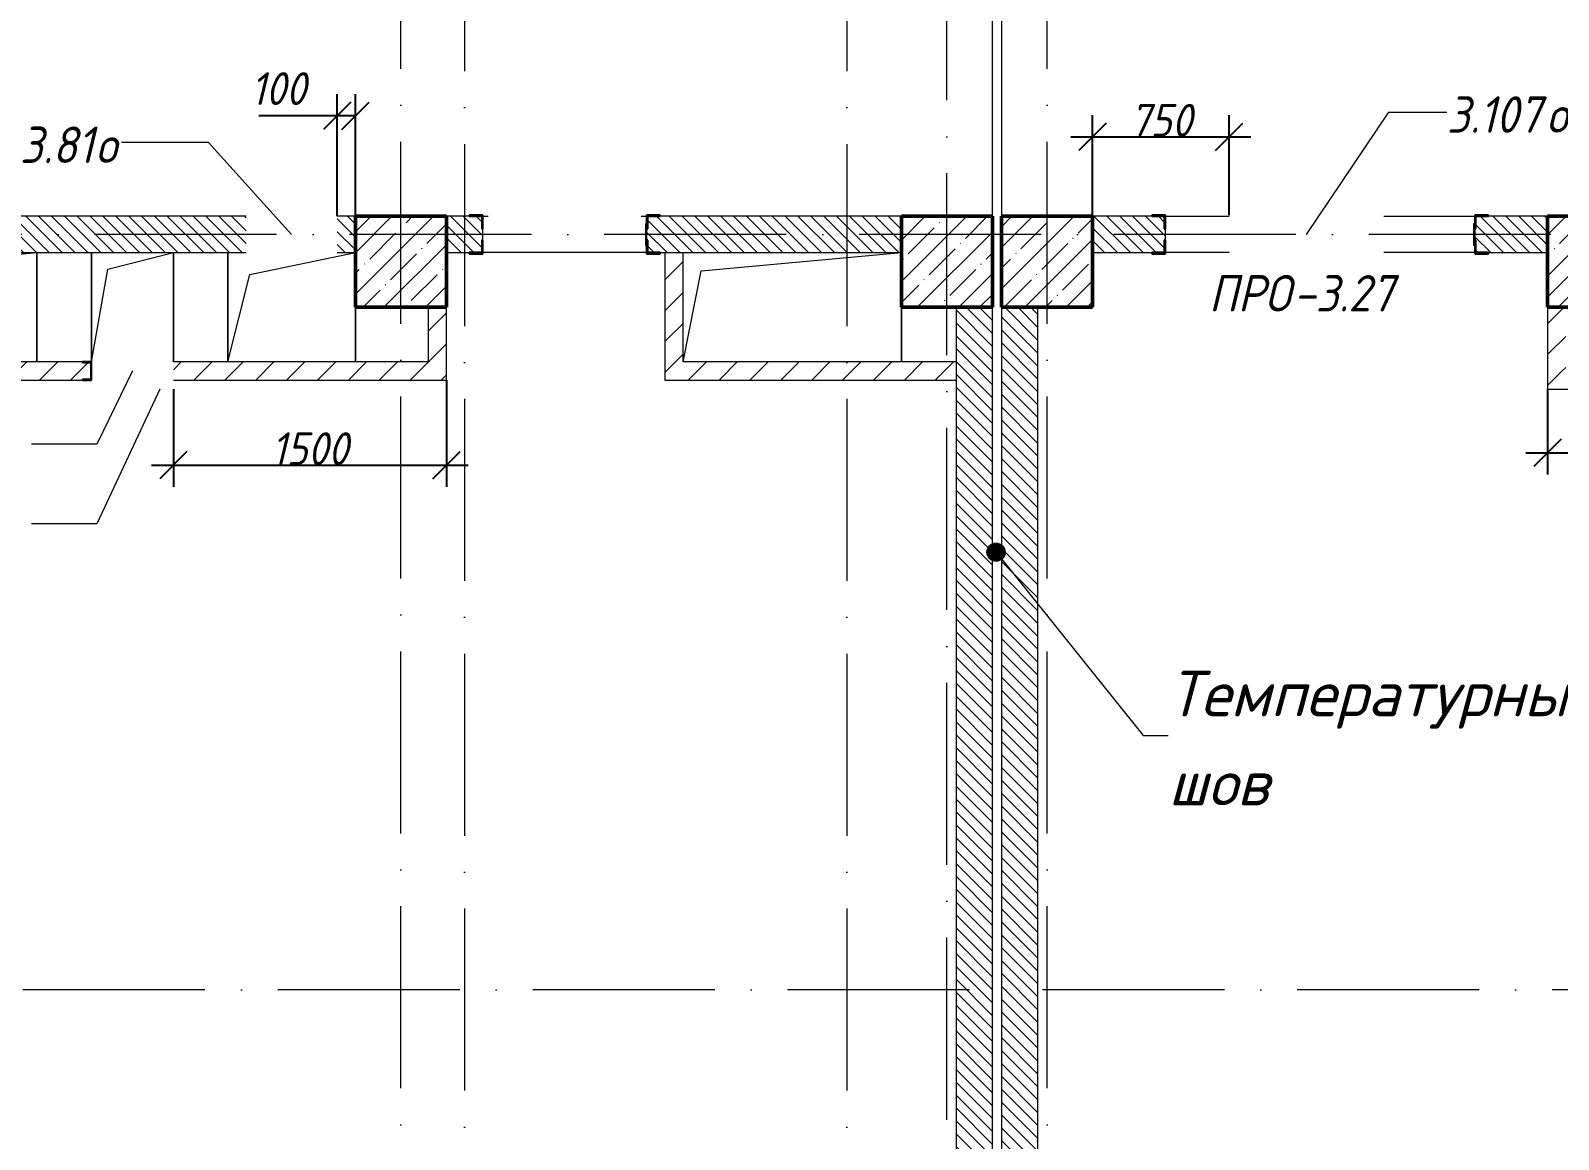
# Model space of a CAD drawing. Header units: millimetres. Extents: x -537608 to 253996, y -217170 to 186033.
# Drawn here: x -112119 to -103725, y 84194 to 90285 of the extents above; entities that cross this region are included whole.
import ezdxf

# ---------------------------------------------------------------- set-up
doc = ezdxf.new("R2010")
doc.units = ezdxf.units.MM
doc.linetypes.add('50_200_ШТРИХ_1Т_ш5_п1_п1_', pattern=[1400, 1000, -200, 0, -200])
for name, color, linetype, lineweight in [('A-____-____-DIMS', 7, 'Continuous', 9), ('A-FLOR-____-OTLN', 7, 'Continuous', 9), ('A-GENM-____-IDEN', 7, 'Continuous', 9), ('A-GENM-____-MCUT', 7, 'Continuous', 25), ('A-GENM-____-OTLN', 7, 'Continuous', 9), ('A-GENM-____-OTLN-1', 7, 'Continuous', 25), ('A-GLAZ-____-IDEN', 7, 'Continuous', 9), ('A-WALL-____-MCUT-3', 7, 'Continuous', 9), ('A-WALL-____-PATT-1', 7, 'Continuous', 9), ('A-WALL-FNSH-MCUT-1', 7, 'Continuous', 9), ('G-____-____-TEXT', 7, 'Continuous', 9), ('I-WALL-____-OTLN', 7, 'Continuous', 9), ('S-COLS-____-MCUT', 7, 'Continuous', 50), ('S-COLS-____-OTLN', 7, 'Continuous', 9), ('S-GRID-____-OTLN-1', 7, '50_200_ШТРИХ_1Т_ш5_п1_п1_', 9)]:
    doc.layers.add(name, color=color, linetype=linetype, lineweight=lineweight)
doc.styles.add('ISOCPEUR_I', font='isocpeui.ttf', dxfattribs={"height": 300})
doc.styles.add('ISOCPEUR_I_10', font='isocpeui.ttf', dxfattribs={"width": 0.9, "height": 180})
doc.styles.add('ISOCPEUR_I_9', font='isocpeui.ttf', dxfattribs={"width": 0.9, "height": 250})
doc.dimstyles.new('ISO-1_8_0_9К_СРЕДНИЙ_Кладочные_3', dxfattribs={"dimscale": 304.8, "dimtxt": 179.276612, "dimasz": 0.492126, "dimexe": 0.393701, "dimexo": 0, "dimgap": 0, "dimtad": 1, "dimdec": 3, "dimrnd": 0.001, "dimdsep": 46, "dimtxsty": 'ISOCPEUR_I_10', "dimblk1": 'OBLIQUE', "dimblk2": 'OBLIQUE', "dimsah": 1, "dimcen": 0.09, "dimdle": 0.393701, "dimazin": 0, "dimtfac": 1, "dimtdec": 4, "dimtix": 1, "dimtmove": 0, "dimatfit": 3, "dimfxl": 1, "dimtvp": 1, "dimtolj": 1, "dimtzin": 0, "dimarcsym": 2})
doc.dimstyles.new('ISO-1_8_0_9К_СРЕДНИЙ_Кладочные_4', dxfattribs={"dimscale": 304.8, "dimtxt": 179.276612, "dimasz": 0.492126, "dimexe": 0.393701, "dimexo": 0, "dimgap": 0, "dimtad": 1, "dimdec": 3, "dimrnd": 0.001, "dimdsep": 46, "dimtxsty": 'ISOCPEUR_I_10', "dimblk1": 'OBLIQUE', "dimblk2": 'OBLIQUE', "dimsah": 1, "dimcen": 0.09, "dimdle": 0.393701, "dimazin": 0, "dimtfac": 1, "dimtdec": 4, "dimtix": 1, "dimtmove": 1, "dimatfit": 3, "dimfxl": 1, "dimtvp": 1, "dimtolj": 1, "dimtzin": 0, "dimarcsym": 2})
pattern_1 = [(135, (-178684.97, 83184.237), (-35.35534, -35.35534), [])]
pattern_2 = [(45, (-178684.97, 83184.24), (-84.85281, 84.85281), [])]

# ---------------------------------------------------------------- blocks, each defined once
blk = doc.blocks.new('BSC_Колонна _Прямоугольная - 500х500-V61-АР1_План отверстий 3 этажа в осях 1-64_А-ГГ')
at = {"layer": 'S-COLS-____-OTLN'}
h = blk.add_hatch(dxfattribs=at)
h.set_pattern_fill('FP_98', color=256, style=0, pattern_type=2)
h.set_pattern_definition([(45, (-68600, -5831.04), (-114.04925, 114.04925), []), (45, (-68485.95, -5831.04), (-114.04925, 114.04925), [201.613, -40.323, 3.353, -36.97])])
h.paths.add_polyline_path([(-250, -250), (250, -250), (250, 250), (-250, 250)], flags=0)
at = {"layer": 'S-COLS-____-MCUT'}
for p, q in [((250, 250), (-250, 250)), ((-250, 250), (-250, -250)), ((250, -250), (250, 250)), ((-250, -250), (250, -250))]:
    blk.add_line(p, q, dxfattribs=at)
blk = doc.blocks.new('BSC_Колонна _Прямоугольная - 500х500-V63-АР1_План отверстий 3 этажа в осях 1-64_А-ГГ')
at = {"layer": 'S-COLS-____-OTLN'}
h = blk.add_hatch(dxfattribs=at)
h.set_pattern_fill('FP_100', color=256, style=0, pattern_type=2)
h.set_pattern_definition([(45, (-75150, -5831.04), (-114.04925, 114.04925), []), (45, (-75035.95, -5831.04), (-114.04925, 114.04925), [201.613, -40.323, 3.353, -36.97])])
h.paths.add_polyline_path([(-250, -250), (250, -250), (250, 250), (-250, 250)], flags=0)
at = {"layer": 'S-COLS-____-MCUT'}
for p, q in [((250, 250), (-250, 250)), ((-250, 250), (-250, -250)), ((250, -250), (250, 250)), ((-250, -250), (250, -250))]:
    blk.add_line(p, q, dxfattribs=at)
blk = doc.blocks.new('BSC_Колонна _Прямоугольная - 500х500-V132-АР1_План отверстий 3 этажа в осях 1-64_А-ГГ')
at = {"layer": 'S-COLS-____-OTLN'}
h = blk.add_hatch(dxfattribs=at)
h.set_pattern_fill('FP_155', color=256, style=0, pattern_type=2)
h.set_pattern_definition([(45, (-71600, -5831.04), (-114.04925, 114.04925), []), (45, (-71485.95, -5831.04), (-114.04925, 114.04925), [201.613, -40.323, 3.353, -36.97])])
h.paths.add_polyline_path([(-250, -250), (250, -250), (250, 250), (-250, 250)], flags=0)
at = {"layer": 'S-COLS-____-MCUT'}
for p, q in [((250, 250), (-250, 250)), ((-250, 250), (-250, -250)), ((250, -250), (250, 250)), ((-250, -250), (250, -250))]:
    blk.add_line(p, q, dxfattribs=at)
blk = doc.blocks.new('BSC_Колонна _Прямоугольная - 500х500-V150-АР1_План отверстий 3 этажа в осях 1-64_А-ГГ')
at = {"layer": 'S-COLS-____-OTLN'}
h = blk.add_hatch(dxfattribs=at)
h.set_pattern_fill('FP_173', color=256, style=0, pattern_type=2)
h.set_pattern_definition([(45, (-72150, -5831.04), (-114.04925, 114.04925), []), (45, (-72035.95, -5831.04), (-114.04925, 114.04925), [201.613, -40.323, 3.353, -36.97])])
h.paths.add_polyline_path([(-250, -250), (250, -250), (250, 250), (-250, 250)], flags=0)
at = {"layer": 'S-COLS-____-MCUT'}
for p, q in [((250, 250), (-250, 250)), ((-250, 250), (-250, -250)), ((250, -250), (250, 250)), ((-250, -250), (250, -250))]:
    blk.add_line(p, q, dxfattribs=at)
blk = doc.blocks.new('154_Фахверк_СКБ_Швеллер - Тип_100_3960-28318856-АР1_План отверстий 3 этажа в осях 1-64_А-ГГ')
at = {"layer": 'A-GENM-____-MCUT'}
for p, q in [((175, 50), (125, 50)), ((125, 50), (125, -50)), ((128, 47), (175, 47)), ((128, -47), (128, 47)), ((175, 47), (175, 50)), ((125, -50), (175, -50)), ((175, -47), (128, -47)), ((175, -50), (175, -47))]:
    blk.add_line(p, q, dxfattribs=at)
blk = doc.blocks.new('Фахверк_СКБ_Уголок - 200_3960_зеркало-28268689-АР1_План отверстий 3 этажа в осях 1-64_А-ГГ')
at = {"layer": 'A-GENM-____-MCUT'}
for p, q in [((200, 156), (125, 156)), ((125, 156), (125, 81)), ((131, 81), (131, 150)), ((131, 150), (200, 150)), ((200, 150), (200, 156)), ((125, 81), (131, 81)), ((131, 19), (125, 19)), ((125, 19), (125, -56)), ((131, -50), (131, 19)), ((125, -56), (200, -56)), ((200, -50), (131, -50)), ((200, -56), (200, -50))]:
    blk.add_line(p, q, dxfattribs=at)
blk = doc.blocks.new('154_Стойка_СКБ_Уголок - СМ-2480_200-28346303-АР1_План отверстий 3 этажа в осях 1-64_А-ГГ')
at = {"layer": 'A-GENM-____-MCUT'}
for p, q in [((125, 156), (125, 81)), ((200, 156), (125, 156)), ((131, 81), (131, 150)), ((131, 150), (200, 150)), ((200, 150), (200, 156)), ((125, 81), (131, 81)), ((131, 19), (125, 19)), ((125, 19), (125, -56)), ((131, -50), (131, 19)), ((125, -56), (200, -56)), ((200, -50), (131, -50)), ((200, -56), (200, -50))]:
    blk.add_line(p, q, dxfattribs=at)
blk = doc.blocks.new('Стойка_Влож_Полоса боковая - Полоса-28213942-АР1_План отверстий 3 этажа в осях 1-64_А-ГГ')
at = {"layer": 'A-GENM-____-OTLN'}
for p, q in [((-5, 60), (0, 60)), ((-5, -60), (-5, 60)), ((0, 31), (0, -31)), ((0, -60), (-5, -60))]:
    blk.add_line(p, q, dxfattribs=at)
blk = doc.blocks.new('Фахверк_СКБ_Уголок - 200_3960-28268576-АР1_План отверстий 3 этажа в осях 1-64_А-ГГ')
at = {"layer": 'A-GENM-____-MCUT'}
for p, q in [((200, 156), (125, 156)), ((125, 156), (125, 81)), ((131, 81), (131, 150)), ((131, 150), (200, 150)), ((200, 150), (200, 156)), ((125, 81), (131, 81)), ((131, 19), (125, 19)), ((125, 19), (125, -56)), ((131, -50), (131, 19)), ((125, -56), (200, -56)), ((200, -50), (131, -50)), ((200, -56), (200, -50))]:
    blk.add_line(p, q, dxfattribs=at)
blk = doc.blocks.new('AR_Отверстие прямоугольное _в плите_ - AR_Отверстие прямоугольное _в плите_-30552548-АР1_План отверстий 3 этажа в осях 1-64_А-ГГ')
at = {"layer": 'A-GENM-____-OTLN'}
for p, q in [((-500, 200), (600, 300)), ((-600, -300), (-500, 200)), ((600, -300), (600, 0))]:
    blk.add_line(p, q, dxfattribs=at)
blk = doc.blocks.new('AR_Отверстие прямоугольное _в плите_ - AR_Отверстие прямоугольное _в плите_-30552550-АР1_План отверстий 3 этажа в осях 1-64_А-ГГ')
at = {"layer": 'A-GENM-____-OTLN'}
for p, q in [((-350, 300), (-350, -300)), ((-230, 180), (350, 300)), ((-350, -300), (-230, 180)), ((350, -300), (350, 0))]:
    blk.add_line(p, q, dxfattribs=at)
blk = doc.blocks.new('AR_Отверстие прямоугольное _в плите_ - AR_Отверстие прямоугольное _в плите_-30552643-АР1_План отверстий 3 этажа в осях 1-64_А-ГГ')
at = {"layer": 'A-GENM-____-OTLN'}
for p, q in [((-225, 300), (-225, -300)), ((-135, 210), (225, 300)), ((225, -300), (225, 300)), ((-225, -300), (-135, 210))]:
    blk.add_line(p, q, dxfattribs=at)
blk = doc.blocks.new('AR_Отверстие прямоугольное _в плите_ - AR_Отверстие прямоугольное _в плите_-V205-АР1_План отверстий 3 этажа в осях 1-64_А-ГГ')
at = {"layer": 'A-GENM-____-OTLN'}
for p, q in [((-500, 200), (600, 300)), ((600, -300), (600, 300)), ((-600, -300), (-500, 200))]:
    blk.add_line(p, q, dxfattribs=at)
blk = doc.blocks.new('_Oblique')
at = {"color": 0, "linetype": 'ByBlock', "lineweight": -2}
blk.add_line((-0.5, -0.5), (0.5, 0.5), dxfattribs=at)
blk = doc.blocks.new('*D1229')
at = {"layer": 'A-____-____-DIMS', "color": 0, "lineweight": -2, "transparency": 16777216}
for p, q in [((-110435, 89265.3), (-110435, 89936.5)), ((-110335, 89265.3), (-110335, 89936.5)), ((-110435, 89816.5), (-110865.5, 89816.5)), ((-110335, 89816.5), (-110555, 89816.5))]:
    blk.add_line(p, q, dxfattribs=at)
at = {"layer": 'Defpoints', "color": 0, "transparency": 16777216}
for p in [(-110335, 89816.5), (-110435, 89265.3), (-110335, 89265.3)]:
    blk.add_point(p, dxfattribs=at)
at = {"layer": 'A-____-____-DIMS', "color": 0, "lineweight": -2, "transparency": 16777216, "xscale": 150, "yscale": 150, "zscale": 150, "rotation": 180}
blk.add_blockref('_Oblique', (-110435, 89816.5), dxfattribs=at)
at = {"layer": 'A-____-____-DIMS', "color": 0, "lineweight": -2, "transparency": 16777216, "xscale": 150, "yscale": 150, "zscale": 150}
blk.add_blockref('_Oblique', (-110335, 89816.5), dxfattribs=at)
at = {"layer": 'A-____-____-DIMS', "color": 0, "transparency": 16777216, "insert": (-110909.4, 90056.5), "char_height": 180, "width": 368.207, "attachment_point": 1, "line_spacing_factor": 1.149209, "style": 'ISOCPEUR_I_10'}
blk.add_mtext('\\A1;100', dxfattribs=at)
blk = doc.blocks.new('*D1230')
at = {"layer": 'A-____-____-DIMS', "color": 0, "lineweight": -2, "transparency": 16777216}
for p, q in [((-111335, 88315.3), (-111335, 87778.2)), ((-109835, 88365.3), (-109835, 87778.2)), ((-111455, 87898.2), (-109715, 87898.2))]:
    blk.add_line(p, q, dxfattribs=at)
at = {"layer": 'Defpoints', "color": 0, "transparency": 16777216}
for p in [(-111335, 88315.3), (-109835, 88365.3), (-109835, 87898.2)]:
    blk.add_point(p, dxfattribs=at)
at = {"layer": 'A-____-____-DIMS', "color": 0, "lineweight": -2, "transparency": 16777216, "xscale": 150, "yscale": 150, "zscale": 150, "rotation": 180}
blk.add_blockref('_Oblique', (-111335, 87898.2), dxfattribs=at)
at = {"layer": 'A-____-____-DIMS', "color": 0, "lineweight": -2, "transparency": 16777216, "xscale": 150, "yscale": 150, "zscale": 150}
blk.add_blockref('_Oblique', (-109835, 87898.2), dxfattribs=at)
at = {"layer": 'A-____-____-DIMS', "color": 0, "transparency": 16777216, "insert": (-110585, 87988.2), "char_height": 180, "width": 504.733, "attachment_point": 5, "style": 'ISOCPEUR_I_10'}
blk.add_mtext('\\A1;1500', dxfattribs=at)
blk = doc.blocks.new('*D1231')
at = {"layer": 'A-____-____-DIMS', "color": 0, "lineweight": -2, "transparency": 16777216}
for p, q in [((-106285, 89265.3), (-106285, 89821.4)), ((-105535, 89271.3), (-105535, 89821.4)), ((-106405, 89701.4), (-105415, 89701.4))]:
    blk.add_line(p, q, dxfattribs=at)
at = {"layer": 'Defpoints', "color": 0, "transparency": 16777216}
for p in [(-105535, 89701.4), (-106285, 89265.3), (-105535, 89271.3)]:
    blk.add_point(p, dxfattribs=at)
at = {"layer": 'A-____-____-DIMS', "color": 0, "lineweight": -2, "transparency": 16777216, "xscale": 150, "yscale": 150, "zscale": 150, "rotation": 180}
blk.add_blockref('_Oblique', (-106285, 89701.4), dxfattribs=at)
at = {"layer": 'A-____-____-DIMS', "color": 0, "lineweight": -2, "transparency": 16777216, "xscale": 150, "yscale": 150, "zscale": 150}
blk.add_blockref('_Oblique', (-105535, 89701.4), dxfattribs=at)
at = {"layer": 'A-____-____-DIMS', "color": 0, "transparency": 16777216, "insert": (-105910, 89792.5), "char_height": 180, "width": 409.578, "attachment_point": 5, "style": 'ISOCPEUR_I_10'}
blk.add_mtext('\\A1;750', dxfattribs=at)
blk = doc.blocks.new('*D1232')
at = {"layer": 'A-____-____-DIMS', "color": 0, "lineweight": -2, "transparency": 16777216}
for p, q in [((-103785, 88315.3), (-103785, 87846.1)), ((-101035, 88265.3), (-101035, 87846.1)), ((-103905, 87966.1), (-100915, 87966.1))]:
    blk.add_line(p, q, dxfattribs=at)
at = {"layer": 'Defpoints', "color": 0, "transparency": 16777216}
for p in [(-103785, 88315.3), (-101035, 88265.3), (-101035, 87966.1)]:
    blk.add_point(p, dxfattribs=at)
at = {"layer": 'A-____-____-DIMS', "color": 0, "lineweight": -2, "transparency": 16777216, "xscale": 150, "yscale": 150, "zscale": 150, "rotation": 180}
blk.add_blockref('_Oblique', (-103785, 87966.1), dxfattribs=at)
at = {"layer": 'A-____-____-DIMS', "color": 0, "lineweight": -2, "transparency": 16777216, "xscale": 150, "yscale": 150, "zscale": 150}
blk.add_blockref('_Oblique', (-101035, 87966.1), dxfattribs=at)
at = {"layer": 'A-____-____-DIMS', "color": 0, "transparency": 16777216, "insert": (-102410, 88057.3), "char_height": 180, "width": 546.104, "attachment_point": 5, "style": 'ISOCPEUR_I_10'}
blk.add_mtext('\\A1;2750', dxfattribs=at)

msp = doc.modelspace()

# ---------------------------------------------------------------- hatches: boundary and pattern name
at = {"layer": 'A-WALL-____-PATT-1'}
h = msp.add_hatch(dxfattribs=at)
h.set_pattern_fill('FP_6', color=256, style=0, pattern_type=2)
h.set_pattern_definition(pattern_1)
h.paths.add_polyline_path([(-110434.9702, 89065.2788), (-110334.9702, 89065.2788), (-110334.9702, 89265.2788), (-110434.9702, 89265.2788), (-110434.9702, 89071.1612)], flags=0)
h.paths.add_polyline_path([(-110934.9702, 89065.2788), (-110934.9702, 89265.2788), (-113728.9702, 89264.9259), (-113728.9702, 89196.2788), (-113734.9702, 89196.2788), (-113734.9702, 89134.2788), (-113728.9702, 89134.2788), (-113728.9702, 89065.2788), (-111535.0042, 89065.2788)], flags=0)
h.paths.add_polyline_path([(-115509.9702, 89065.2788), (-115440.9702, 89065.2788), (-115440.9702, 89134.2788), (-115434.9702, 89134.2788), (-115434.9702, 89196.2788), (-115440.9702, 89196.2788), (-115440.9702, 89265.2788), (-115834.9702, 89265.2788), (-115834.9702, 89065.2788)], flags=0)
h = msp.add_hatch(dxfattribs=at)
h.set_pattern_fill('FP_6', color=256, style=0, pattern_type=2)
h.set_pattern_definition(pattern_1)
h.paths.add_polyline_path([(-108728.9702, 89065.2788), (-107334.9702, 89065.2788), (-107334.9702, 89265.2788), (-108728.9702, 89265.2788), (-108728.9702, 89196.2788), (-108734.9702, 89196.2788), (-108734.9702, 89134.2788), (-108728.9702, 89134.2788), (-108728.9702, 89066.136)], flags=0)
h.paths.add_polyline_path([(-109640.9702, 89065.2788), (-109640.9702, 89134.2788), (-109634.9702, 89134.2788), (-109634.9702, 89196.2788), (-109640.9702, 89196.2788), (-109640.9702, 89265.2788), (-109834.9702, 89265.2788), (-109834.9702, 89065.2788), (-109709.9702, 89065.2788)], flags=0)
h = msp.add_hatch(dxfattribs=at)
h.set_pattern_fill('FP_6', color=256, style=0, pattern_type=2)
h.set_pattern_definition(pattern_1)
h.paths.add_polyline_path([(-104109.9702, 89065.2788), (-103784.9702, 89065.2788), (-103784.9702, 89265.2788), (-104178.9702, 89265.2788), (-104178.9702, 89196.2788), (-104184.9702, 89196.2788), (-104184.9702, 89134.2788), (-104178.9702, 89134.2788), (-104178.9702, 89065.2788)], flags=0)
h.paths.add_polyline_path([(-106284.9702, 89065.2788), (-105890.9702, 89065.2788), (-105890.9702, 89134.2788), (-105884.9702, 89134.2788), (-105884.9702, 89196.2788), (-105890.9702, 89196.2788), (-105890.9702, 89265.2788), (-106284.9702, 89265.2788)], flags=0)
h = msp.add_hatch(dxfattribs=at)
h.set_pattern_fill('FP_4', color=256, style=0, pattern_type=2)
h.set_pattern_definition(pattern_2)
h.paths.add_polyline_path([(-108534.9702, 88465.2788), (-108534.9702, 89065.2788), (-108634.9702, 89065.2788), (-108634.9702, 88465.2788)], flags=0)
h = msp.add_hatch(dxfattribs=at)
h.set_pattern_fill('FP_4', color=256, style=0, pattern_type=2)
h.set_pattern_definition(pattern_2)
h.paths.add_polyline_path([(-109834.9702, 88465.2788), (-109834.9702, 88765.2788), (-109934.9702, 88765.2788), (-109934.9702, 88465.2788)], flags=0)
h = msp.add_hatch(dxfattribs=at)
h.set_pattern_fill('FP_6', color=256, style=0, pattern_type=2)
h.set_pattern_definition(pattern_1)
h.paths.add_polyline_path([(-106834.9702, 81765.2788), (-106834.9702, 88765.2788), (-107034.9702, 88765.2788), (-107034.9702, 81765.2788)], flags=0)
h = msp.add_hatch(dxfattribs=at)
h.set_pattern_fill('FP_6', color=256, style=0, pattern_type=2)
h.set_pattern_definition(pattern_1)
h.paths.add_polyline_path([(-106584.9702, 81765.2788), (-106584.9702, 88765.2788), (-106784.9702, 88765.2788), (-106784.9702, 81765.2788)], flags=0)
h = msp.add_hatch(dxfattribs=at)
h.set_pattern_fill('FP_4', color=256, style=0, pattern_type=2)
h.set_pattern_definition(pattern_2)
h.paths.add_polyline_path([(-103684.9702, 88415.2788), (-103684.9702, 88765.2788), (-103784.9702, 88765.2788), (-103784.9702, 88415.2788)], flags=0)
h = msp.add_hatch(dxfattribs=at)
h.set_pattern_fill('FP_4', color=256, style=0, pattern_type=2)
h.set_pattern_definition(pattern_2)
h.paths.add_polyline_path([(-113284.9702, 88365.2788), (-111834.9702, 88365.2788), (-111834.9702, 88368.2788), (-111787.9702, 88368.2788), (-111787.9702, 88462.2788), (-111834.9702, 88462.2788), (-111834.9702, 88465.2788), (-113284.9702, 88465.2788), (-113284.9702, 88368.2788)], flags=0)
h.paths.add_polyline_path([(-109834.9702, 88365.2788), (-109834.9702, 88465.2788), (-111334.9702, 88465.2788), (-111334.9702, 88365.2788)], flags=0)
h = msp.add_hatch(dxfattribs=at)
h.set_pattern_fill('FP_4', color=256, style=0, pattern_type=2)
h.set_pattern_definition(pattern_2)
h.paths.add_polyline_path([(-107034.9702, 88365.2788), (-107034.9702, 88465.2788), (-108634.9702, 88465.2788), (-108634.9702, 88365.2788), (-108000.0756, 88365.2788)], flags=0)
h = msp.add_hatch(dxfattribs=at)
h.set_pattern_fill('FP_4', color=256, style=0, pattern_type=2)
h.set_pattern_definition(pattern_2)
h.paths.add_polyline_path([(-98584.9702, 88315.2788), (-98584.9702, 88415.2788), (-100584.9702, 88415.2788), (-100584.9702, 88315.2788), (-99162.7542, 88315.2788)], flags=0)
h.paths.add_polyline_path([(-101034.9702, 88315.2788), (-101034.9702, 88415.2788), (-102084.9702, 88415.2788), (-102084.9702, 88412.2788), (-102131.9702, 88412.2788), (-102131.9702, 88318.2788), (-102084.9702, 88318.2788), (-102084.9702, 88315.2788)], flags=0)
h.paths.add_polyline_path([(-102134.9702, 88315.2788), (-102134.9702, 88415.2788), (-103784.9702, 88415.2788), (-103784.9702, 88315.2788)], flags=0)
at = {"layer": 'G-____-____-TEXT'}
h = msp.add_hatch(color=256, dxfattribs=at)
edge = h.paths.add_edge_path(flags=0)
edge.add_arc((-106814.9757, 87419.6431), 50, 0, 360)

# ---------------------------------------------------------------- linework, layer by layer
at = {"layer": 'A-FLOR-____-OTLN'}
for p, q in [((-106834.9702, 89265.2788), (-106834.9702, 92165.2788)), ((-106784.9702, 92165.2788), (-106784.9702, 89265.2788)), ((-112084.9702, 89065.2788), (-112084.9702, 88465.2788)), ((-111784.9702, 88465.2788), (-111784.9702, 89065.2788)), ((-111334.9702, 89065.2788), (-111334.9702, 88465.2788)), ((-111034.9702, 88465.2788), (-111034.9702, 89065.2788)), ((-110334.9702, 88765.2788), (-110334.9702, 88465.2788)), ((-107334.9702, 88765.2788), (-107334.9702, 88465.2788))]:
    msp.add_line(p, q, dxfattribs=at)
at = {"layer": 'A-GENM-____-IDEN'}
for p, q in [((-111409.9702, 88315.2788), (-111755.4447, 87574.8177)), ((-111755.4447, 87574.8177), (-112114.344, 87574.8177))]:
    msp.add_line(p, q, dxfattribs=at)
at = {"layer": 'A-GLAZ-____-IDEN'}
for p, q in [((-105109.9702, 89165.2788), (-104657.3327, 89836.492)), ((-104657.3327, 89836.492), (-104338.7986, 89836.492)), ((-111141.4164, 89670.2465), (-111619.019, 89670.2465)), ((-110684.9702, 89165.2788), (-111141.4164, 89670.2465)), ((-111559.9702, 88415.2788), (-111755.4447, 88013.8285)), ((-111755.4447, 88013.8285), (-112114.344, 88013.8285))]:
    msp.add_line(p, q, dxfattribs=at)
at = {"layer": 'A-WALL-____-MCUT-3'}
for p, q in [((-110934.9702, 89265.2788), (-113659.9702, 89265.2788)), ((-110334.9702, 89265.2788), (-110434.9702, 89265.2788)), ((-109709.9702, 89265.2788), (-109834.9702, 89265.2788)), ((-107334.9702, 89265.2788), (-108659.9702, 89265.2788)), ((-105959.9702, 89265.2788), (-106284.9702, 89265.2788)), ((-103784.9702, 89265.2788), (-104109.9702, 89265.2788)), ((-109634.9702, 89134.2788), (-109634.9702, 89196.2788)), ((-105884.9702, 89134.2788), (-105884.9702, 89196.2788)), ((-113659.9702, 89065.2788), (-110934.9702, 89065.2788)), ((-110434.9702, 89065.2788), (-110334.9702, 89065.2788)), ((-109834.9702, 89065.2788), (-109709.9702, 89065.2788)), ((-108659.9702, 89065.2788), (-107334.9702, 89065.2788)), ((-106284.9702, 89065.2788), (-105959.9702, 89065.2788)), ((-104109.9702, 89065.2788), (-103784.9702, 89065.2788)), ((-107034.9702, 88765.2788), (-107034.9702, 81765.2788)), ((-106834.9702, 81765.2788), (-106834.9702, 88765.2788)), ((-106784.9702, 88765.2788), (-106784.9702, 81765.2788)), ((-106584.9702, 81765.2788), (-106584.9702, 88765.2788))]:
    msp.add_line(p, q, dxfattribs=at)
at = {"layer": 'A-WALL-FNSH-MCUT-1'}
for p, q in [((-108634.9702, 89065.2788), (-108634.9702, 88365.2788)), ((-108534.9702, 88465.2788), (-108534.9702, 89065.2788)), ((-109934.9702, 88765.2788), (-109934.9702, 88465.2788)), ((-109834.9702, 88365.2788), (-109834.9702, 88765.2788)), ((-103784.9702, 88765.2788), (-103784.9702, 88315.2788)), ((-111834.9702, 88465.2788), (-113284.9702, 88465.2788)), ((-109934.9702, 88465.2788), (-111334.9702, 88465.2788)), ((-107034.9702, 88465.2788), (-108534.9702, 88465.2788)), ((-113384.9702, 88365.2788), (-111834.9702, 88365.2788)), ((-111334.9702, 88365.2788), (-109834.9702, 88365.2788)), ((-108634.9702, 88365.2788), (-107034.9702, 88365.2788)), ((-103784.9702, 88315.2788), (-102134.9702, 88315.2788))]:
    msp.add_line(p, q, dxfattribs=at)
at = {"layer": 'G-____-____-TEXT'}
for p, q in [((-106814.9757, 87419.6431), (-106006.9223, 86412.2597)), ((-106006.9223, 86412.2597), (-105868.6329, 86412.2597))]:
    msp.add_line(p, q, dxfattribs=at)
msp.add_circle((-106814.9757, 87419.6431), 50, dxfattribs=at)
at = {"layer": 'I-WALL-____-OTLN'}
for p, q in [((-109634.9702, 89265.2788), (-109604.9702, 89265.2788)), ((-108764.9702, 89265.2788), (-108734.9702, 89265.2788)), ((-105884.9702, 89265.2788), (-105534.9702, 89265.2788)), ((-104684.9702, 89265.2788), (-104184.9702, 89265.2788)), ((-108734.9702, 89065.2788), (-109634.9702, 89065.2788)), ((-105534.9702, 89065.2788), (-105884.9702, 89065.2788)), ((-104184.9702, 89065.2788), (-104684.9702, 89065.2788))]:
    msp.add_line(p, q, dxfattribs=at)
at = {"layer": 'S-GRID-____-OTLN-1'}
for p, q in [((-109734.9702, 133065.1964), (-109734.9702, 78701.6305)), ((-107634.9702, 133065.1964), (-107634.9702, 78874.2257)), ((-110084.9702, 78874.2257), (-110084.9702, 93334.7762)), ((-107084.9702, 78701.6305), (-107084.9702, 93334.7762)), ((-106534.9702, 78874.2257), (-106534.9702, 93334.7762)), ((-88366.1829, 89165.2788), (-183353.7404, 89165.2788)), ((-74758.4999, 85015.2788), (-183353.7404, 85015.2788))]:
    msp.add_line(p, q, dxfattribs=at)

# ---------------------------------------------------------------- block references
at = {"layer": 'A-GENM-____-OTLN'}
for name, p in [('Стойка_Влож_Полоса боковая - Полоса-28213942-АР1_План отверстий 3 этажа в осях 1-64_А-ГГ', (-108734.9702, 89165.2788)), ('Стойка_Влож_Полоса боковая - Полоса-28213942-АР1_План отверстий 3 этажа в осях 1-64_А-ГГ', (-104184.9702, 89165.2788)), ('AR_Отверстие прямоугольное _в плите_ - AR_Отверстие прямоугольное _в плите_-V205-АР1_План отверстий 3 этажа в осях 1-64_А-ГГ', (-112684.9702, 88765.2788)), ('AR_Отверстие прямоугольное _в плите_ - AR_Отверстие прямоугольное _в плите_-30552643-АР1_План отверстий 3 этажа в осях 1-64_А-ГГ', (-111559.9702, 88765.2788)), ('AR_Отверстие прямоугольное _в плите_ - AR_Отверстие прямоугольное _в плите_-30552550-АР1_План отверстий 3 этажа в осях 1-64_А-ГГ', (-110684.9702, 88765.2788)), ('AR_Отверстие прямоугольное _в плите_ - AR_Отверстие прямоугольное _в плите_-30552548-АР1_План отверстий 3 этажа в осях 1-64_А-ГГ', (-107934.9702, 88765.2788))]:
    msp.add_blockref(name, p, dxfattribs=at)
at = {"layer": 'A-GENM-____-OTLN-1', "rotation": 180}
for name, p in [('Фахверк_СКБ_Уголок - 200_3960_зеркало-28268689-АР1_План отверстий 3 этажа в осях 1-64_А-ГГ', (-109509.9702, 89215.2788)), ('Фахверк_СКБ_Уголок - 200_3960-28268576-АР1_План отверстий 3 этажа в осях 1-64_А-ГГ', (-105759.9702, 89215.2788)), ('154_Фахверк_СКБ_Швеллер - Тип_100_3960-28318856-АР1_План отверстий 3 этажа в осях 1-64_А-ГГ', (-111659.9702, 88415.2788))]:
    msp.add_blockref(name, p, dxfattribs=at)
at = {"layer": 'A-GENM-____-OTLN-1'}
for p in [(-108859.9702, 89115.2788), (-104309.9702, 89115.2788)]:
    msp.add_blockref('154_Стойка_СКБ_Уголок - СМ-2480_200-28346303-АР1_План отверстий 3 этажа в осях 1-64_А-ГГ', p, dxfattribs=at)
at = {"layer": 'S-COLS-____-OTLN'}
for name, p in [('BSC_Колонна _Прямоугольная - 500х500-V61-АР1_План отверстий 3 этажа в осях 1-64_А-ГГ', (-110084.9702, 89015.2788)), ('BSC_Колонна _Прямоугольная - 500х500-V132-АР1_План отверстий 3 этажа в осях 1-64_А-ГГ', (-107084.9702, 89015.2788)), ('BSC_Колонна _Прямоугольная - 500х500-V150-АР1_План отверстий 3 этажа в осях 1-64_А-ГГ', (-106534.9702, 89015.2788)), ('BSC_Колонна _Прямоугольная - 500х500-V63-АР1_План отверстий 3 этажа в осях 1-64_А-ГГ', (-103534.9702, 89015.2788))]:
    msp.add_blockref(name, p, dxfattribs=at)

# ---------------------------------------------------------------- texts
at = {"layer": 'A-GENM-____-IDEN', "char_height": 200, "attachment_point": 1, "style": 'ISOCPEUR_I_9'}
for s, insert, width in [('ПРО', (-105646.0768, 88942.091), 562.784625), ('-3.27', (-105181.7331, 88942.091), 707.088375)]:
    msp.add_mtext(s, dxfattribs=dict(at, insert=insert, width=width))
at = {"layer": 'A-GLAZ-____-IDEN', "char_height": 200, "attachment_point": 1, "style": 'ISOCPEUR_I_9'}
for s, insert, width in [('3.107', (-104338.7986, 89924.1066), 663.79725), ('\\fISOCPEUR|b0|i1|c204|p34|;\\W.9;о', (-103791.1111, 89924.1066), 158.734125), ('3.81', (-112178.4706, 89757.8611), 505.063125), ('\\fISOCPEUR|b0|i1|c204|p34|;\\W.9;о', (-111761.7518, 89757.8611), 158.734125)]:
    msp.add_mtext(s, dxfattribs=dict(at, insert=insert, width=width))
at = {"layer": 'G-____-____-TEXT', "char_height": 250, "attachment_point": 1, "style": 'ISOCPEUR_I'}
for s, insert, width in [('Температурный', (-105868.6329, 86768.1138), 2763.416813), ('шов', (-105868.6329, 86278.6347), 656.582063)]:
    msp.add_mtext(s, dxfattribs=dict(at, insert=insert, width=width))

# ---------------------------------------------------------------- dimensions: what is measured, and where the dimension line sits
at = {"layer": 'A-____-____-DIMS'}
dim = msp.add_linear_dim(base=(-110334.9702, 89816.5356), p1=(-110434.9702, 89265.2788), p2=(-110334.9702, 89265.2788), dimstyle='ISO-1_8_0_9К_СРЕДНИЙ_Кладочные_3', override={"dimpost": '<>', "dimfxl": 100}, dxfattribs=at)
dim.commit()
dim.dimension.update_dxf_attribs({"geometry": '*D1229', "text_midpoint": (-110725.2475, 89816.5356), "dimtype": 160})
for base, p1, p2, override, picture, middle in [((-105534.9702, 89701.3736), (-106284.9702, 89265.2788), (-105534.9702, 89271.2788), {"dimpost": '<>', "dimfxl": 750.024}, '*D1231', (-105909.9702, 89792.5327)), ((-109834.9702, 87898.1946), (-111334.9702, 88315.2788), (-109834.9702, 88365.2788), {"dimpost": '<>', "dimfxl": 1500.833102}, '*D1230', (-110584.9702, 87988.1946)), ((-101034.9702, 87966.1068), (-103784.9702, 88315.2788), (-101034.9702, 88265.2788), {"dimpost": '<>', "dimfxl": 2750.454508}, '*D1232', (-102409.9702, 88057.2659))]:
    dim = msp.add_linear_dim(base=base, p1=p1, p2=p2, dimstyle='ISO-1_8_0_9К_СРЕДНИЙ_Кладочные_4', override=override, dxfattribs=at)
    dim.commit()
    dim.dimension.update_dxf_attribs({"geometry": picture, "text_midpoint": middle})

doc.saveas('drawing.dxf')
